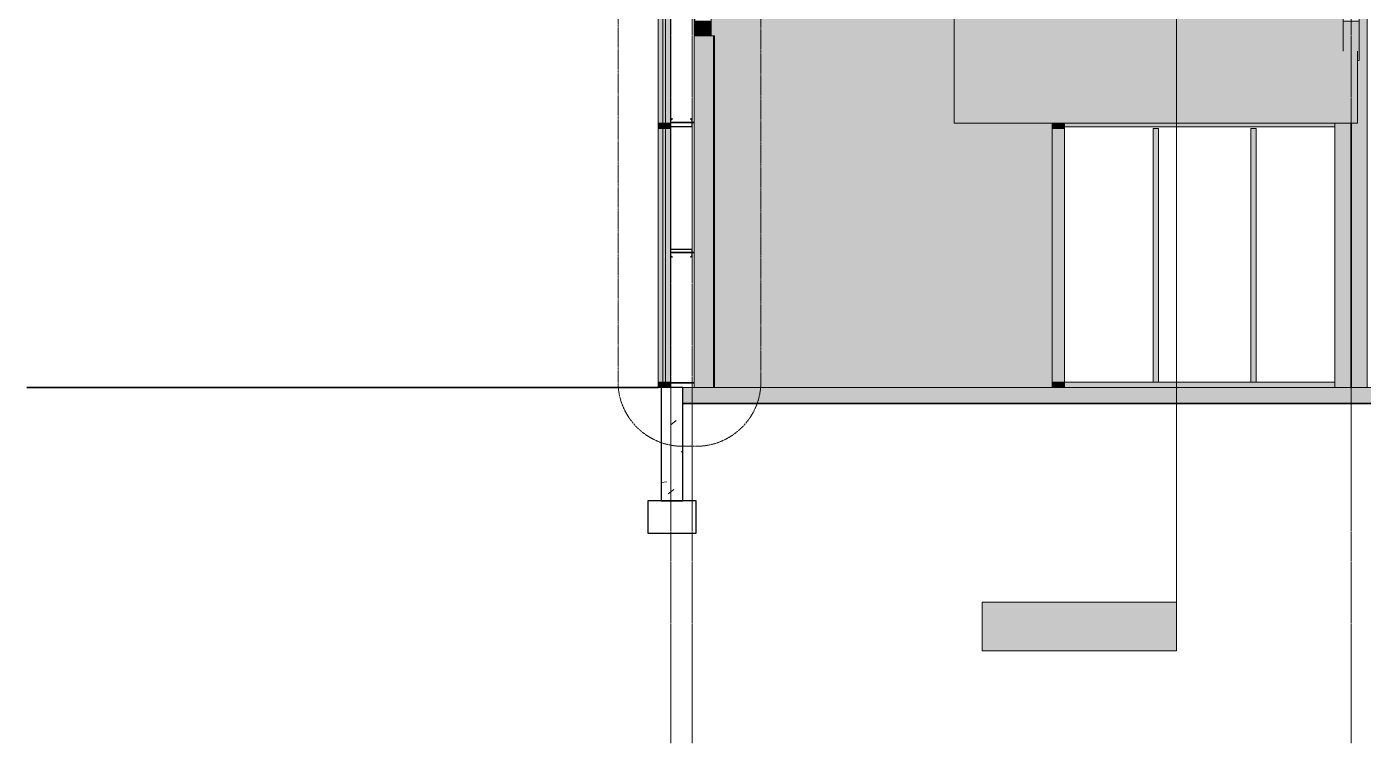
# Model space of a CAD drawing. Header units: inches. Extents: x -23034 to -8448, y -290 to 853.
# Drawn here: x -23034 to -22538.6, y -132 to 133.8 of the extents above; entities that cross this region are included whole.
import ezdxf

# ---------------------------------------------------------------- set-up
doc = ezdxf.new("R2010")
doc.units = ezdxf.units.IN
doc.header["$MEASUREMENT"] = 0
for name, pattern in [('Dash Dot 3_16_', [0.3125, 0.1875, -0.0625, 0, -0.0625]), ('Grid Line 1_2_', [0.875, 0.5, -0.125, 0.125, -0.125]), ('Hidden 1_8_', [0.1875, 0.125, -0.0625])]:
    doc.linetypes.add(name, pattern=pattern)
for name, color, linetype, lineweight in [('A-ANNO-SYMB', 150, 'Continuous', 9), ('A-GLAZ-CURT', 52, 'Continuous', 9), ('A-GLAZ-CWMG', 51, 'Continuous', 9), ('A-WALL-PATT', 111, 'Continuous', 25), ('C-BLDG-PADS', 91, 'Continuous', 9), ('C-TOPO', 7, 'Continuous', 9), ('G-ANNO-SYMB', 111, 'Continuous', 9), ('I-WALL', 2, 'Continuous', 9), ('L-SITE-WALL', 31, 'Continuous', 9), ('S-BEAM', 12, 'Continuous', 9), ('S-COLS', 52, 'Continuous', 9), ('S-FNDN', 32, 'Continuous', 9), ('S-GRID', 1, 'Continuous', 9)]:
    doc.layers.add(name, color=color, linetype=linetype, lineweight=lineweight)
pattern_1 = [(50, (-21811.89, 94.61), (55.0854, -4.8198), [5.76, -63.36]), (355, (-21811.89, 94.61), (-10.6557, 57.7685), [4.608, -50.688]), (100.451, (-21807.3, 94.21), (44.4295, 52.9487), [4.895, -53.848]), (46.184, (-21811.89, 109.97), (81.9644, -12.712), [8.64, -95.04]), (96.636, (-21805.06, 108.91), (71.7815, 74.8124), [7.343, -80.772]), (351.184, (-21811.89, 109.97), (71.782, 74.8124), [6.912, -76.032]), (21, (-21804.21, 106.13), (45.842, -30.9215), [5.76, -63.36]), (326, (-21804.21, 106.13), (18.687, 55.6915), [4.608, -50.688]), (71.451, (-21800.39, 103.553), (64.529, 24.77), [4.895, -53.848]), (37.5, (-21811.89, 94.61), (0.9339, 25.5668), [2.534, -47.539, 2.534, -48.922, -50.88]), (37.5, (-21811.89, 94.61), (0.9339, 25.5668), [-101.53, 2.534, -48.346]), (7.5, (-21811.89, 94.61), (20.20404, 30.2913), [2.534, -26.803, 2.534, -46.387, -19.392]), (7.5, (-21811.89, 94.61), (20.20404, 30.2913), [-78.259, 2.534, -16.858]), (327.5, (-21829.017, 94.61), (40.9978, -1.7324), [2.534, -16.666, 2.534, -57.37, -79.488]), (327.5, (-21829.017, 94.61), (40.9978, -1.7324), [-79.104, 2.534, -76.954]), (317.5, (-21836.697, 94.61), (44.7889, 7.6878), [2.534, -22.426, 2.534, -37.248, -56.448]), (317.5, (-21836.697, 94.61), (44.7889, 7.6878), [-64.742, 2.534, -53.914])]
pattern_2 = [(45, (-21811.89, 94.61), (-19.007, 19.007), []), (45, (-21811.89, 123.41), (-19.007, 19.007), [])]

# ---------------------------------------------------------------- blocks, each defined once
blk = doc.blocks.new('Struct_Sports Complex_2015_rvt-1-Section 15')
at = {"layer": 'A-WALL-PATT', "lineweight": 9}
h = blk.add_hatch(dxfattribs=at)
h.set_pattern_fill('FP_2', color=250, style=0, pattern_type=2)
h.set_pattern_definition(pattern_1)
h.paths.add_polyline_path([(-22798.8, -42), (-22790.8, -42), (-22790.8, 0), (-22798.8, 0), (-22798.8, -1.56)], flags=0)
at = {"layer": 'L-SITE-WALL', "color": 10, "lineweight": 25}
for p, q in [((-22790.8, 0), (-22798.8, 0)), ((-22798.8, 0), (-22798.8, -42)), ((-22790.8, -42), (-22790.8, 0)), ((-22798.8, -42), (-22790.8, -42))]:
    blk.add_line(p, q, dxfattribs=at)
at = {"layer": 'S-FNDN', "color": 10, "lineweight": 25}
for p, q in [((-22785.8, -42), (-22803.8, -42)), ((-22803.8, -42), (-22803.8, -54)), ((-22785.8, -54), (-22785.8, -42)), ((-22803.8, -54), (-22785.8, -54))]:
    blk.add_line(p, q, dxfattribs=at)
blk = doc.blocks.new('Girt_C - 8_D-1111111-Section 15')
at = {"layer": 'S-BEAM'}
h = blk.add_hatch(color=256, dxfattribs=at)
h.paths.add_polyline_path([(-21949.48, 96.88), (-21873.55, 96.88), (-21873.55, 99.25), (-22102.8, 99.25), (-22102.8, 96.88), (-22026.95, 96.88)], flags=0)
h.paths.add_polyline_path([(-21149.8, 96.88), (-21149.8, 99.25), (-21182.12, 99.25), (-21182.12, 96.88), (-21174.8, 96.88)], flags=0)
h.paths.add_polyline_path([(-22649.37, 96.88), (-22549.05, 96.88), (-22549.05, 98), (-22649.37, 98)], flags=0)
h.paths.add_polyline_path([(-22114.8, 96.88), (-22114.8, 99.25), (-22336.55, 99.25), (-22336.55, 96.88), (-22181.88, 96.88)], flags=0)
h.paths.add_polyline_path([(-21731, 96.88), (-21731, 99.25), (-21861.55, 99.25), (-21861.55, 96.88), (-21794.54, 96.88)], flags=0)
h = blk.add_hatch(color=256, dxfattribs=at)
h.paths.add_polyline_path([(-21873.55, 96.7), (-21873.55, 96.88), (-22102.8, 96.8), (-22102.8, 96.7), (-21949.48, 96.7)], flags=0)
h.paths.add_polyline_path([(-22649.37, 96.7), (-22549.05, 96.77), (-22549.05, 96.88), (-22649.37, 96.88), (-22649.37, 96.7)], flags=0)
h.paths.add_polyline_path([(-21149.8, 96.7), (-21149.8, 96.88), (-21182.12, 96.86), (-21182.12, 96.7), (-21174.8, 96.7)], flags=0)
h.paths.add_polyline_path([(-21833.28, 96.7), (-21811.76, 96.75), (-21811.56, 96.88), (-21861.55, 96.81), (-21861.55, 96.7)], flags=0)
h.paths.add_polyline_path([(-22336.55, 96.7), (-22114.8, 96.75), (-22114.8, 96.88), (-22336.55, 96.88), (-22336.55, 96.71)], flags=0)
h.paths.add_polyline_path([(-21731, 96.7), (-21731, 96.88), (-21804.85, 96.82), (-21804.51, 96.7), (-21794.54, 96.7)], flags=0)
blk.add_line((-22649.37, 96.7), (-22549.05, 96.7), dxfattribs=at)
blk = doc.blocks.new('Girt_C - 8_D-1182438-Section 15')
at = {"layer": 'S-BEAM', "lineweight": 15}
for p, q in [((-22795.3, 51.12), (-22795.3, 48.75)), ((-22795.19, 48.8), (-22795.19, 51.12)), ((-22787.49, 51.3), (-22795.12, 51.3)), ((-22795.12, 51.2), (-22787.49, 51.2)), ((-22787.41, 51.12), (-22787.41, 48.8)), ((-22787.3, 48.75), (-22787.3, 51.12)), ((-22795.3, 48.75), (-22794.73, 48.27)), ((-22794.66, 48.35), (-22795.19, 48.8)), ((-22794.73, 48.27), (-22794.66, 48.35)), ((-22787.41, 48.8), (-22787.95, 48.35)), ((-22787.95, 48.35), (-22787.88, 48.27)), ((-22787.88, 48.27), (-22787.3, 48.75))]:
    blk.add_line(p, q, dxfattribs=at)
for centre, radius, start, end in [((-22795.12, 51.12), 0.188, 90, 180), ((-22795.12, 51.12), 0.0782, 90, 176.9576), ((-22787.49, 51.12), 0.188, 0, 90), ((-22787.49, 51.12), 0.0782, 2.1227, 90)]:
    blk.add_arc(centre, radius, start, end, dxfattribs=at)
blk = doc.blocks.new('Girt_C - 8_D-1099926-Section 15')
at = {"layer": 'S-BEAM'}
h = blk.add_hatch(dxfattribs=at)
h.set_pattern_fill('FP_1', color=256, style=0, pattern_type=2)
h.set_pattern_definition(pattern_2)
h.paths.add_polyline_path([(-22795.12, 96.7), (-22787.49, 96.7), (-22787.49, 96.8), (-22795.12, 96.8)], flags=0)
h.paths.add_polyline_path([(-22787.41, 96.88), (-22787.3, 96.88), (-22787.3, 99.25), (-22787.88, 99.73), (-22787.95, 99.65), (-22787.41, 99.2)], flags=0)
h.paths.add_polyline_path([(-22795.19, 96.88), (-22795.19, 99.2), (-22794.66, 99.65), (-22794.73, 99.73), (-22795.3, 99.25), (-22795.3, 96.88)], flags=0)
at = {"layer": 'S-BEAM', "lineweight": 15}
for p, q in [((-22794.73, 99.73), (-22795.3, 99.25)), ((-22795.3, 99.25), (-22795.3, 96.88)), ((-22795.19, 99.2), (-22794.66, 99.65)), ((-22795.19, 96.88), (-22795.19, 99.2)), ((-22794.66, 99.65), (-22794.73, 99.73)), ((-22787.88, 99.73), (-22787.95, 99.65)), ((-22787.95, 99.65), (-22787.41, 99.2)), ((-22787.3, 99.25), (-22787.88, 99.73)), ((-22787.41, 99.2), (-22787.41, 96.88)), ((-22787.3, 96.88), (-22787.3, 99.25)), ((-22787.49, 96.8), (-22795.12, 96.8)), ((-22795.12, 96.7), (-22787.49, 96.7))]:
    blk.add_line(p, q, dxfattribs=at)
for centre, radius, start, end in [((-22795.12, 96.88), 0.188, 180, 270), ((-22795.12, 96.88), 0.0782, 182.1227, 270), ((-22787.49, 96.88), 0.188, 270, 0), ((-22787.49, 96.88), 0.0782, 270, 356.9576)]:
    blk.add_arc(centre, radius, start, end, dxfattribs=at)
blk = doc.blocks.new('W-Wide Flange-Column - B3_D-1169468-Section 15')
at = {"layer": 'S-COLS'}
blk.add_hatch(color=256, dxfattribs=at).paths.add_polyline_path([(-22537.05, 0), (-22537.05, 146.5), (-22540.05, 146.5), (-22540.05, 145.95), (-22540.68, 145.95), (-22540.68, 137.19), (-22540.05, 137.19), (-22540.05, 121.33), (-22540.68, 121.33), (-22540.68, 98), (-22549.05, 98), (-22549.05, 0)], flags=0)
for p, q in [((-22537.05, 146.5), (-22540.05, 146.5)), ((-22537.05, 146.5), (-22537.05, 0)), ((-22549.05, 0), (-22549.05, 98))]:
    blk.add_line(p, q, dxfattribs=at)
at = {"layer": 'S-COLS', "linetype": 'Hidden 1_8_'}
for p, q in [((-22543.21, 98), (-22543.21, 0)), ((-22542.9, 0), (-22542.9, 98))]:
    blk.add_line(p, q, dxfattribs=at)
blk = doc.blocks.new('W-Wide Flange - 8_ WIDE-1169470-Section 15')
at = {"layer": 'S-BEAM'}
h = blk.add_hatch(dxfattribs=at)
h.set_pattern_fill('FP_1', color=256, style=0, pattern_type=2)
h.set_pattern_definition(pattern_2)
h.paths.add_polyline_path([(-22546.05, 135.83), (-22540.05, 135.83), (-22540.05, 137.19), (-22541.99, 137.22), (-22542.34, 137.39), (-22542.59, 137.7), (-22542.68, 138.08), (-22542.66, 159.8), (-22542.48, 160.16), (-22542.17, 160.41), (-22541.79, 160.49), (-22540.05, 160.49), (-22540.05, 161.86), (-22546.05, 161.86), (-22546.05, 160.49), (-22544.12, 160.47), (-22543.76, 160.3), (-22543.52, 159.99), (-22543.43, 159.57), (-22543.45, 137.89), (-22543.62, 137.53), (-22543.93, 137.28), (-22544.32, 137.19), (-22546.05, 137.19)], flags=0)
for points in [[(-22545.01, 149.42), (-22544.32, 149.42), (-22544.32, 160.49), (-22546.05, 160.47), (-22546.05, 149.42)], [(-22543.43, 148.53), (-22543.46, 159.82), (-22543.69, 160.23), (-22543.93, 160.41), (-22544.32, 160.47), (-22544.27, 149.41), (-22543.85, 149.28), (-22543.54, 148.96), (-22543.43, 148.58)], [(-22542.68, 148.53), (-22542.54, 149), (-22542.22, 149.31), (-22541.79, 149.42), (-22541.79, 160.49), (-22542.23, 160.37), (-22542.48, 160.16), (-22542.66, 159.8), (-22542.68, 159.57), (-22542.68, 149.8)], [(-22540.68, 145.95), (-22540.05, 145.95), (-22540.05, 160.49), (-22541.79, 160.47), (-22541.79, 149.42), (-22540.68, 149.42)], [(-22540.05, 121.33), (-22540.05, 135.83), (-22546.05, 135.83), (-22546.05, 124.76), (-22540.68, 124.76), (-22540.68, 121.33)]]:
    blk.add_hatch(color=256, dxfattribs=at).paths.add_polyline_path(points, flags=0)
at = {"layer": 'S-BEAM', "lineweight": 15}
for p, q in [((-22540.05, 161.86), (-22546.05, 161.86)), ((-22546.05, 161.86), (-22546.05, 160.49)), ((-22546.05, 160.49), (-22544.32, 160.49)), ((-22543.43, 159.6), (-22543.43, 138.08)), ((-22542.68, 138.08), (-22542.68, 159.6)), ((-22541.79, 160.49), (-22540.05, 160.49)), ((-22540.05, 160.49), (-22540.05, 161.86)), ((-22544.32, 137.19), (-22546.05, 137.19)), ((-22546.05, 137.19), (-22546.05, 135.83)), ((-22546.05, 135.83), (-22540.05, 135.83)), ((-22540.05, 137.19), (-22541.79, 137.19)), ((-22540.05, 135.83), (-22540.05, 137.19))]:
    blk.add_line(p, q, dxfattribs=at)
at = {"layer": 'S-BEAM'}
for p, q in [((-22546.05, 149.42), (-22546.05, 160.49)), ((-22540.05, 145.95), (-22540.05, 160.49)), ((-22540.05, 145.95), (-22540.68, 145.95)), ((-22546.05, 124.76), (-22546.05, 135.83)), ((-22540.05, 121.33), (-22540.05, 135.83)), ((-22540.05, 121.33), (-22540.68, 121.33))]:
    blk.add_line(p, q, dxfattribs=at)
at = {"layer": 'S-BEAM', "lineweight": 15, "flags": 128}
for points in [[(-22544.32, 160.49), (-22544.12, 160.47), (-22543.93, 160.41), (-22543.76, 160.3), (-22543.62, 160.16), (-22543.52, 159.99), (-22543.45, 159.8), (-22543.43, 159.6)], [(-22542.68, 159.6), (-22542.66, 159.8), (-22542.59, 159.99), (-22542.48, 160.16), (-22542.34, 160.3), (-22542.17, 160.41), (-22541.99, 160.47), (-22541.79, 160.49)], [(-22543.43, 138.08), (-22543.45, 137.89), (-22543.52, 137.7), (-22543.62, 137.53), (-22543.76, 137.39), (-22543.93, 137.28), (-22544.12, 137.22), (-22544.32, 137.19)], [(-22541.79, 137.19), (-22541.99, 137.22), (-22542.17, 137.28), (-22542.34, 137.39), (-22542.48, 137.53), (-22542.59, 137.7), (-22542.66, 137.89), (-22542.68, 138.08)]]:
    blk.add_lwpolyline(points, dxfattribs=at)
blk = doc.blocks.new('W-Wide Flange - 8_ WIDE-1169466-Section 15')
at = {"layer": 'S-BEAM'}
h = blk.add_hatch(dxfattribs=at)
h.set_pattern_fill('FP_1', color=256, style=0, pattern_type=2)
h.set_pattern_definition(pattern_2)
h.paths.add_polyline_path([(-22786.3, 135.83), (-22780.3, 135.83), (-22780.3, 137.19), (-22782.26, 137.22), (-22782.59, 137.39), (-22782.84, 137.7), (-22782.93, 138.08), (-22782.91, 159.8), (-22782.73, 160.16), (-22782.42, 160.41), (-22782.04, 160.49), (-22780.3, 160.49), (-22780.3, 161.86), (-22786.3, 161.86), (-22786.3, 160.49), (-22784.37, 160.47), (-22784.01, 160.3), (-22783.77, 159.99), (-22783.68, 159.57), (-22783.7, 137.89), (-22783.87, 137.53), (-22784.18, 137.28), (-22784.57, 137.19), (-22786.3, 137.19)], flags=0)
for points in [[(-22784.57, 149.34), (-22784.57, 160.49), (-22786.3, 160.47), (-22786.3, 149.34)], [(-22783.68, 148.45), (-22783.71, 159.82), (-22783.94, 160.23), (-22784.18, 160.41), (-22784.57, 160.47), (-22784.52, 149.34), (-22784.09, 149.2), (-22783.79, 148.88), (-22783.68, 148.5)], [(-22782.93, 148.45), (-22782.79, 148.92), (-22782.47, 149.23), (-22782.04, 149.34), (-22782.04, 160.49), (-22782.48, 160.37), (-22782.73, 160.16), (-22782.91, 159.8), (-22782.93, 159.57), (-22782.93, 149.8)], [(-22780.3, 149.34), (-22780.3, 160.49), (-22782.04, 160.47), (-22782.04, 149.34)], [(-22786.18, 130.45), (-22780.3, 130.45), (-22780.3, 135.83), (-22786.3, 135.83), (-22786.3, 130.45)]]:
    blk.add_hatch(color=256, dxfattribs=at).paths.add_polyline_path(points, flags=0)
at = {"layer": 'S-BEAM', "lineweight": 15}
for p, q in [((-22780.3, 161.86), (-22786.3, 161.86)), ((-22786.3, 161.86), (-22786.3, 160.49)), ((-22786.3, 160.49), (-22784.57, 160.49)), ((-22783.68, 159.6), (-22783.68, 138.08)), ((-22782.93, 138.08), (-22782.93, 159.6)), ((-22782.04, 160.49), (-22780.3, 160.49)), ((-22780.3, 160.49), (-22780.3, 161.86)), ((-22784.57, 137.19), (-22786.3, 137.19)), ((-22786.3, 137.19), (-22786.3, 135.83)), ((-22786.3, 135.83), (-22780.3, 135.83)), ((-22780.3, 137.19), (-22782.04, 137.19)), ((-22780.3, 135.83), (-22780.3, 137.19))]:
    blk.add_line(p, q, dxfattribs=at)
at = {"layer": 'S-BEAM'}
for p, q in [((-22786.3, 149.34), (-22786.3, 160.49)), ((-22780.3, 149.34), (-22780.3, 160.49)), ((-22786.3, 130.45), (-22786.3, 135.83)), ((-22780.3, 130.45), (-22780.3, 135.83))]:
    blk.add_line(p, q, dxfattribs=at)
at = {"layer": 'S-BEAM', "lineweight": 15, "flags": 128}
for points in [[(-22784.57, 160.49), (-22784.37, 160.47), (-22784.18, 160.41), (-22784.01, 160.3), (-22783.87, 160.16), (-22783.77, 159.99), (-22783.7, 159.8), (-22783.68, 159.6)], [(-22782.93, 159.6), (-22782.91, 159.8), (-22782.84, 159.99), (-22782.73, 160.16), (-22782.59, 160.3), (-22782.42, 160.41), (-22782.24, 160.47), (-22782.04, 160.49)], [(-22783.68, 138.08), (-22783.7, 137.89), (-22783.77, 137.7), (-22783.87, 137.53), (-22784.01, 137.39), (-22784.18, 137.28), (-22784.37, 137.22), (-22784.57, 137.19)], [(-22782.04, 137.19), (-22782.24, 137.22), (-22782.42, 137.28), (-22782.59, 137.39), (-22782.73, 137.53), (-22782.84, 137.7), (-22782.91, 137.89), (-22782.93, 138.08)]]:
    blk.add_lwpolyline(points, dxfattribs=at)
blk = doc.blocks.new('Rectangular Mullion - Exterior 2_ x 4_5_-1147420-Section 15')
at = {"layer": 'A-GLAZ-CWMG'}
blk.add_hatch(color=256, dxfattribs=at).paths.add_polyline_path([(-22653.87, 96), (-22649.37, 96), (-22649.37, 98), (-22653.87, 98)], flags=0)
for p, q in [((-22653.87, 96), (-22649.37, 96)), ((-22649.37, 96), (-22649.37, 98))]:
    blk.add_line(p, q, dxfattribs=at)
blk = doc.blocks.new('Rectangular Mullion - Exterior 2_ x 4_5_-1147421-Section 15')
at = {"layer": 'A-GLAZ-CWMG'}
blk.add_hatch(color=256, dxfattribs=at).paths.add_polyline_path([(-22649.37, 0), (-22649.37, 2), (-22653.87, 2), (-22653.87, 0)], flags=0)
for p, q in [((-22649.37, 2), (-22653.87, 2)), ((-22649.37, 0), (-22649.37, 2))]:
    blk.add_line(p, q, dxfattribs=at)
blk = doc.blocks.new('Rectangular Mullion - Exterior 2_ x 4_5_-1147063-Section 15')
at = {"layer": 'A-GLAZ-CWMG'}
blk.add_hatch(color=256, dxfattribs=at).paths.add_polyline_path([(-22649.37, 2), (-22649.37, 98), (-22653.87, 98), (-22653.87, 2)], flags=0)
for p, q in [((-22649.37, 98), (-22649.37, 2)), ((-22649.37, 2), (-22653.87, 2))]:
    blk.add_line(p, q, dxfattribs=at)
blk = doc.blocks.new('System Panel - Glazed-frosted-1142384-Section 15')
at = {"layer": 'A-GLAZ-CURT'}
blk.add_hatch(color=256, dxfattribs=at).paths.add_polyline_path([(-22798.18, 2), (-22797.18, 2), (-22797.18, 96), (-22798.18, 96), (-22798.18, 76.56)], flags=0)
for p, q in [((-22798.18, 96), (-22798.18, 2)), ((-22797.18, 96), (-22798.18, 96)), ((-22797.18, 2), (-22797.18, 96)), ((-22798.18, 2), (-22797.18, 2))]:
    blk.add_line(p, q, dxfattribs=at)
blk = doc.blocks.new('System Panel - Exterior Glazing-1142365-Section 15')
at = {"layer": 'A-GLAZ-CURT', "transparency": 33554649}
blk.add_hatch(color=256, dxfattribs=at).paths.add_polyline_path([(-22798.18, 98), (-22797.18, 98), (-22797.18, 143.5), (-22798.18, 143.5), (-22798.18, 115.62)], flags=0)
at = {"layer": 'A-GLAZ-CURT'}
for p, q in [((-22798.18, 143.5), (-22798.18, 98)), ((-22797.18, 143.5), (-22798.18, 143.5)), ((-22798.18, 143.5), (-22798.18, 98)), ((-22797.18, 143.5), (-22798.18, 143.5)), ((-22797.18, 98), (-22797.18, 143.5)), ((-22797.18, 98), (-22797.18, 143.5)), ((-22798.18, 98), (-22797.18, 98)), ((-22798.18, 98), (-22797.18, 98))]:
    blk.add_line(p, q, dxfattribs=at)
blk = doc.blocks.new('Rectangular Mullion - Exterior 2_ x 4_5_-789464-Section 15')
at = {"layer": 'A-GLAZ-CWMG'}
blk.add_hatch(color=256, dxfattribs=at).paths.add_polyline_path([(-22799.93, 0), (-22795.43, 0), (-22795.43, 2), (-22799.93, 2)], flags=0)
at = {"layer": 'A-GLAZ-CWMG', "lineweight": 13}
for p, q in [((-22799.93, 2), (-22799.93, 0)), ((-22795.43, 2), (-22799.93, 2)), ((-22799.93, 0), (-22795.43, 0)), ((-22795.43, 0), (-22795.43, 2))]:
    blk.add_line(p, q, dxfattribs=at)
blk = doc.blocks.new('Rectangular Mullion - Exterior 2_ x 4_5_-1142352-Section 15')
at = {"layer": 'A-GLAZ-CWMG'}
h = blk.add_hatch(color=256, dxfattribs=at)
h.paths.add_polyline_path([(-22799.93, 98), (-22798.18, 98), (-22798.18, 143.5), (-22799.93, 143.5), (-22799.93, 115.62)], flags=0)
h.paths.add_polyline_path([(-22797.18, 98), (-22795.43, 98), (-22795.43, 143.5), (-22797.18, 143.5), (-22797.18, 115.62)], flags=0)
blk.add_hatch(color=256, dxfattribs=at).paths.add_polyline_path([(-22797.18, 98), (-22797.18, 143.5), (-22798.18, 143.5), (-22798.18, 98)], flags=0)
for p, q in [((-22799.93, 143.5), (-22798.18, 143.5)), ((-22799.93, 98), (-22799.93, 143.5)), ((-22798.18, 143.5), (-22797.18, 143.5)), ((-22797.18, 143.5), (-22795.43, 143.5)), ((-22795.43, 98), (-22795.43, 143.5))]:
    blk.add_line(p, q, dxfattribs=at)
blk = doc.blocks.new('Rectangular Mullion - Exterior 2_ x 4_5_-1142353-Section 15')
at = {"layer": 'A-GLAZ-CWMG'}
h = blk.add_hatch(color=256, dxfattribs=at)
h.paths.add_polyline_path([(-22799.93, 2), (-22798.18, 2), (-22798.18, 96), (-22799.93, 96), (-22799.93, 76.56)], flags=0)
h.paths.add_polyline_path([(-22795.43, 2), (-22795.43, 96), (-22797.18, 96), (-22797.18, 2)], flags=0)
for p, q in [((-22799.93, 2), (-22799.93, 96)), ((-22795.43, 2), (-22795.43, 96))]:
    blk.add_line(p, q, dxfattribs=at)
blk = doc.blocks.new('Rectangular Mullion - Exterior 2_ x 4_5_-789475-Section 15')
at = {"layer": 'A-GLAZ-CWMG'}
blk.add_hatch(color=256, dxfattribs=at).paths.add_polyline_path([(-22799.93, 96), (-22795.43, 96), (-22795.43, 98), (-22799.93, 98), (-22799.93, 96.09)], flags=0)
at = {"layer": 'A-GLAZ-CWMG', "lineweight": 13}
for p, q in [((-22799.93, 98), (-22799.93, 96)), ((-22795.43, 98), (-22799.93, 98)), ((-22799.93, 96), (-22795.43, 96)), ((-22795.43, 96), (-22795.43, 98))]:
    blk.add_line(p, q, dxfattribs=at)
blk = doc.blocks.new('Rectangular Mullion - Exterior 2_ x 4_5_-1135311-Section 15')
at = {"layer": 'A-GLAZ-CWMG'}
blk.add_hatch(color=256, dxfattribs=at).paths.add_polyline_path([(-22569.22, 0), (-22549.05, 0), (-22549.05, 2), (-22579.24, 2), (-22579.24, 0)], flags=0)
blk.add_line((-22579.24, 2), (-22549.05, 2), dxfattribs=at)
blk = doc.blocks.new('Rectangular Mullion - Exterior 2_ x 4_5_-769167-Section 15')
at = {"layer": 'A-GLAZ-CWMG'}
blk.add_hatch(color=256, dxfattribs=at).paths.add_polyline_path([(-22615.43, 0), (-22579.24, 0), (-22579.24, 2), (-22615.43, 2)], flags=0)
blk.add_line((-22615.43, 2), (-22579.24, 2), dxfattribs=at)
blk = doc.blocks.new('Rectangular Mullion - Exterior 2_ x 4_5_-827470-Section 15')
at = {"layer": 'A-GLAZ-CWMG'}
blk.add_hatch(color=256, dxfattribs=at).paths.add_polyline_path([(-22578.24, 2), (-22578.24, 96), (-22580.24, 96), (-22580.24, 2)], flags=0)
for p, q in [((-22580.24, 96), (-22578.24, 96)), ((-22580.24, 96), (-22580.24, 2)), ((-22578.24, 96), (-22578.24, 2)), ((-22578.24, 2), (-22580.24, 2))]:
    blk.add_line(p, q, dxfattribs=at)
blk = doc.blocks.new('Rectangular Mullion - Exterior 2_ x 4_5_-1135280-Section 15')
at = {"layer": 'A-GLAZ-CWMG'}
blk.add_hatch(color=256, dxfattribs=at).paths.add_polyline_path([(-22615.43, 0), (-22615.43, 2), (-22649.37, 2), (-22649.37, 0)], flags=0)
blk.add_line((-22649.37, 2), (-22615.43, 2), dxfattribs=at)
blk = doc.blocks.new('Rectangular Mullion - Exterior 2_ x 4_5_-1142343-Section 15')
at = {"layer": 'A-GLAZ-CWMG'}
blk.add_hatch(color=256, dxfattribs=at).paths.add_polyline_path([(-22614.43, 2), (-22614.43, 96), (-22616.43, 96), (-22616.43, 2)], flags=0)
for p, q in [((-22616.43, 96), (-22614.43, 96)), ((-22616.43, 96), (-22616.43, 2)), ((-22614.43, 96), (-22614.43, 2)), ((-22614.43, 2), (-22616.43, 2))]:
    blk.add_line(p, q, dxfattribs=at)
blk = doc.blocks.new('Section - 3_32_ x 3_8_-18514-Section 15')
at = {"layer": 'G-ANNO-SYMB'}
blk.add_hatch(color=256, dxfattribs=at).paths.add_polyline_path([(-22131.83, -79.66), (-22059.83, -79.66), (-22059.83, -97.66), (-22131.83, -97.66)], flags=0)
for p, q in [((-22131.83, -79.66), (-22131.83, -97.66)), ((-22059.83, -79.66), (-22131.83, -79.66)), ((-22059.83, -97.66), (-22059.83, -79.66)), ((-22131.83, -97.66), (-22059.83, -97.66))]:
    blk.add_line(p, q, dxfattribs=at)

msp = doc.modelspace()

# ---------------------------------------------------------------- hatches: boundary and pattern name
at = {"layer": 'A-WALL-PATT', "lineweight": 9}
h = msp.add_hatch(dxfattribs=at)
h.set_pattern_fill('FP_5', color=256, style=0, pattern_type=2)
h.set_pattern_definition([(90, (-23337.8, 677.25), (-193, -193), [48, -145]), (180, (-23337.8, 677.25), (-2e-14, -193), [96.25, -96.75]), (270, (-23434.05, 725.25), (-193, -193), [48, -145]), (180, (-23337.8, 725.25), (-2e-14, -193), [96.25, -96.75]), (270, (-23434.3, 725.25), (-193, -193), [48, -145]), (180, (-23434.3, 725.25), (-2e-14, -193), [96.25, -96.75]), (90, (-23530.55, 677.25), (-193, -193), [48, -145]), (180, (-23434.3, 677.25), (-2e-14, -193), [96.25, -96.75]), (90, (-23385.8, 725.5), (-193, -193), [48, -145]), (180, (-23337.55, 725.5), (-2e-14, -193), [48.25, -144.75]), (180, (-23337.55, 773.5), (-2e-14, -193), [48.25, -144.75]), (90, (-23482.3, 725.5), (-193, -193), [48, -145]), (180, (-23386.05, 725.5), (-2e-14, -193), [96.25, -96.75]), (270, (-23386.05, 773.5), (-193, -193), [48, -145]), (180, (-23386.05, 773.5), (-2e-14, -193), [96.25, -96.75]), (180, (-23482.55, 725.5), (-2e-14, -193), [48, -145]), (270, (-23482.55, 773.5), (-193, -193), [48, -145]), (180, (-23482.55, 773.5), (-2e-14, -193), [48, -145]), (90, (-23337.8, 773.75), (-193, -193), [48, -145]), (180, (-23337.8, 773.75), (-2e-14, -193), [96.25, -96.75]), (270, (-23434.05, 821.75), (-193, -193), [48, -145]), (180, (-23337.8, 821.75), (-2e-14, -193), [96.25, -96.75]), (270, (-23434.3, 821.75), (-193, -193), [48, -145]), (180, (-23434.3, 821.75), (-2e-14, -193), [96.25, -96.75]), (270, (-23530.55, 821.75), (-193, -193), [48, -145]), (180, (-23434.3, 773.75), (-2e-14, -193), [96.25, -96.75]), (90, (-23385.8, 822), (-193, -193), [48, -145]), (180, (-23337.55, 822), (-2e-14, -193), [48.25, -144.75]), (180, (-23337.55, 870), (-2e-14, -193), [48.25, -144.75]), (90, (-23482.3, 822), (-193, -193), [48, -145]), (180, (-23386.05, 822), (-2e-14, -193), [96.25, -96.75]), (270, (-23386.05, 870), (-193, -193), [48, -145]), (180, (-23386.05, 870), (-2e-14, -193), [96.25, -96.75]), (180, (-23482.55, 822), (-2e-14, -193), [48, -145]), (270, (-23482.55, 870), (-193, -193), [48, -145]), (180, (-23482.55, 870), (-2e-14, -193), [48, -145])])
h.paths.add_polyline_path([(-22795.11537, 145.05469), (-22787.49028, 145.05469), (-22787.49031, 144.94531), (-22795.11531, 144.94531)], flags=0)
h.paths.add_polyline_path([(-22786.55281, 0), (-22786.55281, 145.5), (-22787.30281, 145.5), (-22787.30281, 145.13281), (-22787.41219, 145.12994), (-22787.49028, 145.5), (-22795.19344, 145.5), (-22795.19344, 145.12872), (-22795.30281, 145.13281), (-22795.30281, 145.5), (-22795.42781, 145.5), (-22795.42781, 0), (-22787.30281, 0)], flags=0)
h.paths.add_polyline_path([(-22794.72828, 48.26791), (-22795.30281, 48.801), (-22795.30281, 51.11719), (-22795.19344, 51.11719), (-22795.11531, 48.73545), (-22794.65797, 48.3517)], flags=0)
h.paths.add_polyline_path([(-22787.87734, 48.26791), (-22787.94765, 48.3517), (-22787.41219, 48.801), (-22787.41219, 51.12006), (-22787.30281, 51.11719), (-22787.30281, 48.75), (-22787.49028, 48.59269)], flags=0)
h.paths.add_polyline_path([(-22790.80281, 51.19531), (-22795.11537, 51.19531), (-22795.11537, 51.30469), (-22787.49031, 51.30469), (-22787.49028, 51.19531), (-22787.94765, 51.19531)], flags=0)
h.paths.add_polyline_path([(-22787.49031, 96.69531), (-22795.11531, 96.69531), (-22795.11534, 96.80469), (-22787.49025, 96.80469)], flags=0)
h.paths.add_polyline_path([(-22787.41219, 96.87872), (-22787.47297, 99.25), (-22787.94765, 99.6483), (-22787.87734, 99.73209), (-22787.30281, 99.199), (-22787.30281, 96.88281)], flags=0)
h.paths.add_polyline_path([(-22795.19344, 96.87994), (-22795.30281, 96.88281), (-22795.30281, 99.25), (-22794.72828, 99.73209), (-22794.65797, 99.6483), (-22795.19344, 99.199), (-22795.19344, 97)], flags=0)
at = {"layer": 'C-BLDG-PADS'}
h = msp.add_hatch(dxfattribs=at)
h.set_pattern_fill('FP_2', color=256, style=0, pattern_type=2)
h.set_pattern_definition(pattern_1)
h.paths.add_polyline_path([(-22790.80281, -6), (-20899.55281, -6), (-20899.55281, 0), (-22790.80281, 0), (-22790.80281, -1.56007)], flags=0)
at = {"layer": 'I-WALL', "lineweight": 5}
h = msp.add_hatch(color=256, dxfattribs=at)
h.paths.add_polyline_path([(-22779.05281, 0), (-22653.86531, 0), (-22653.86531, 98), (-22690.17781, 98), (-22690.2627, 150.20269), (-22780.30281, 150.20269), (-22780.30281, 149.34194), (-22782.30836, 149.29666), (-22782.68429, 149.06183), (-22782.89955, 148.67338), (-22782.92781, 148.45117), (-22782.9055, 137.88674), (-22782.73364, 137.52956), (-22782.42397, 137.28239), (-22782.03781, 137.19418), (-22780.30281, 137.19418), (-22780.30281, 130.44619), (-22779.05281, 130.44619), (-22779.05281, 76.56193)], flags=0)
h.paths.add_polyline_path([(-22786.35066, 130.44619), (-22786.30281, 130.44619), (-22786.30281, 137.19418), (-22784.36977, 137.21651), (-22784.0129, 137.38852), (-22783.76595, 137.69846), (-22783.67781, 138.08495), (-22783.72305, 148.72195), (-22783.95769, 149.09822), (-22784.3458, 149.31366), (-22784.56781, 149.34194), (-22786.30281, 149.34194), (-22786.30281, 150.20269), (-22786.55281, 150.20269), (-22786.52351, 130.44619)], flags=0)
msp.add_hatch(color=256, dxfattribs=at).paths.add_polyline_path([(-22690.17781, 98), (-22685.42781, 98), (-22685.42781, 150.28082), (-22690.17781, 150.28082), (-22690.17781, 115.62293)], flags=0)
h = msp.add_hatch(color=256, dxfattribs=at)
h.paths.add_polyline_path([(-22685.42781, 98), (-22540.67781, 98), (-22540.67781, 124.75869), (-22546.05281, 124.75869), (-22546.05281, 137.19418), (-22544.11977, 137.21651), (-22543.7629, 137.38852), (-22543.51595, 137.69846), (-22543.42781, 138.08495), (-22543.47192, 148.79702), (-22543.70623, 149.17504), (-22544.09517, 149.39163), (-22544.31781, 149.42007), (-22546.05281, 149.42007), (-22546.05281, 150.28082), (-22685.42781, 150.28082), (-22685.42781, 115.62293)], flags=0)
h.paths.add_polyline_path([(-22540.67781, 137.19418), (-22540.67781, 149.42007), (-22542.05531, 149.37592), (-22542.43299, 149.14141), (-22542.64939, 148.75214), (-22542.67781, 148.5293), (-22542.6555, 137.88674), (-22542.48364, 137.52956), (-22542.17397, 137.28239), (-22541.78781, 137.19418)], flags=0)
at = {"layer": 'S-COLS', "lineweight": 5}
for points in [[(-22786.35066, 0), (-22786.17781, 0), (-22786.17781, 130.44619), (-22786.55281, 130.44619), (-22786.52351, 0)], [(-22780.17781, 0), (-22780.17781, 130.44619), (-22786.17781, 130.44619), (-22786.17781, 0)], [(-22780.17781, 0), (-22779.4864, 0), (-22779.53004, 130.44619), (-22780.17781, 130.44619), (-22780.17781, 76.56193)], [(-22779.05281, 0), (-22779.05281, 130.44619), (-22779.4864, 130.44619), (-22779.4864, 0)]]:
    msp.add_hatch(color=256, dxfattribs=at).paths.add_polyline_path(points, flags=0)

# ---------------------------------------------------------------- linework, layer by layer
at = {"layer": 'A-ANNO-SYMB', "linetype": 'Dash Dot 3_16_'}
for p, q in [((-22814.83026, 235.76137), (-22814.83026, 2.16792)), ((-22761.84913, 2.16792), (-22761.84913, 235.76137)), ((-22790.83026, -21.83208), (-22785.84913, -21.83208))]:
    msp.add_line(p, q, dxfattribs=at)
for centre, start, end in [((-22790.83026, 2.16792), 180, 270), ((-22785.84913, 2.16792), 270, 360)]:
    msp.add_arc(centre, 24, start, end, dxfattribs=at)
at = {"layer": 'C-BLDG-PADS'}
for p, q in [((-20900.30281, 0), (-22790.80281, 0)), ((-22790.80281, 0), (-22790.80281, -6)), ((-22790.80281, -6), (-20899.55281, -6))]:
    msp.add_line(p, q, dxfattribs=at)
at = {"layer": 'C-TOPO', "lineweight": 35}
for p, q in [((-22799.92781, 0), (-23034.02473, 0)), ((-21930.29345, -6.00628), (-22790.80281, -6.00628))]:
    msp.add_line(p, q, dxfattribs=at)
at = {"layer": 'C-TOPO'}
for p, q in [((-22799.92781, 0), (-23034.02473, 0)), ((-22790.80225, -6.00628), (-21930.29297, -6.00628))]:
    msp.add_line(p, q, dxfattribs=at)
at = {"layer": 'G-ANNO-SYMB'}
msp.add_line((-22607.83646, 545.15708), (-22607.83646, -79.66081), dxfattribs=at)
at = {"layer": 'I-WALL'}
for p, q in [((-22690.17781, 98), (-22690.17781, 150.28082)), ((-22540.67781, 98), (-22540.67781, 124.75869)), ((-22690.17781, 98), (-22540.67781, 98)), ((-22653.86531, 0), (-22653.86531, 98))]:
    msp.add_line(p, q, dxfattribs=at)
at = {"layer": 'L-SITE-WALL'}
msp.add_line((-22786.55281, 145.5), (-22786.55281, 0), dxfattribs=at)
at = {"layer": 'S-COLS'}
for p, q in [((-22786.17781, 130.44619), (-22786.52351, 130.44619)), ((-22780.17781, 130.44619), (-22786.17781, 130.44619)), ((-22779.4864, 130.44619), (-22780.17781, 130.44619)), ((-22779.4864, 130.44619), (-22779.4864, 0)), ((-22779.05281, 130.44619), (-22779.4864, 130.44619)), ((-22779.05281, 130.44619), (-22779.05281, 0))]:
    msp.add_line(p, q, dxfattribs=at)
at = {"layer": 'S-GRID', "linetype": 'Grid Line 1_2_'}
for p, q in [((-22795.30281, -132), (-22795.30281, 648.65882)), ((-22795.30281, -132), (-22795.30281, 648.65882)), ((-22787.30281, -132), (-22787.30281, 648.65882)), ((-22787.30281, -132), (-22787.30281, 648.65882)), ((-22543.05281, -132), (-22543.05281, 648.65882)), ((-22543.05281, -132), (-22543.05281, 648.65882))]:
    msp.add_line(p, q, dxfattribs=at)

# ---------------------------------------------------------------- block references
at = {"lineweight": 5}
msp.add_blockref('Struct_Sports Complex_2015_rvt-1-Section 15', (0, 0), dxfattribs=at)
at = {"layer": 'A-GLAZ-CURT'}
for name in ['System Panel - Exterior Glazing-1142365-Section 15', 'System Panel - Glazed-frosted-1142384-Section 15']:
    msp.add_blockref(name, (0, 0), dxfattribs=at)
at = {"layer": 'A-GLAZ-CWMG'}
for name in ['Rectangular Mullion - Exterior 2_ x 4_5_-1142352-Section 15', 'Rectangular Mullion - Exterior 2_ x 4_5_-789475-Section 15', 'Rectangular Mullion - Exterior 2_ x 4_5_-1142353-Section 15', 'Rectangular Mullion - Exterior 2_ x 4_5_-1147420-Section 15', 'Rectangular Mullion - Exterior 2_ x 4_5_-1147063-Section 15', 'Rectangular Mullion - Exterior 2_ x 4_5_-1142343-Section 15', 'Rectangular Mullion - Exterior 2_ x 4_5_-827470-Section 15', 'Rectangular Mullion - Exterior 2_ x 4_5_-789464-Section 15', 'Rectangular Mullion - Exterior 2_ x 4_5_-1147421-Section 15', 'Rectangular Mullion - Exterior 2_ x 4_5_-1135280-Section 15', 'Rectangular Mullion - Exterior 2_ x 4_5_-769167-Section 15', 'Rectangular Mullion - Exterior 2_ x 4_5_-1135311-Section 15']:
    msp.add_blockref(name, (0, 0), dxfattribs=at)
at = {"layer": 'G-ANNO-SYMB'}
msp.add_blockref('Section - 3_32_ x 3_8_-18514-Section 15', (-548.00337, 0), dxfattribs=at)
at = {"layer": 'S-BEAM'}
for name in ['W-Wide Flange - 8_ WIDE-1169466-Section 15', 'W-Wide Flange - 8_ WIDE-1169470-Section 15', 'Girt_C - 8_D-1099926-Section 15', 'Girt_C - 8_D-1111111-Section 15', 'Girt_C - 8_D-1182438-Section 15']:
    msp.add_blockref(name, (0, 0), dxfattribs=at)
at = {"layer": 'S-COLS'}
msp.add_blockref('W-Wide Flange-Column - B3_D-1169468-Section 15', (0, 0), dxfattribs=at)

doc.saveas('drawing.dxf')
